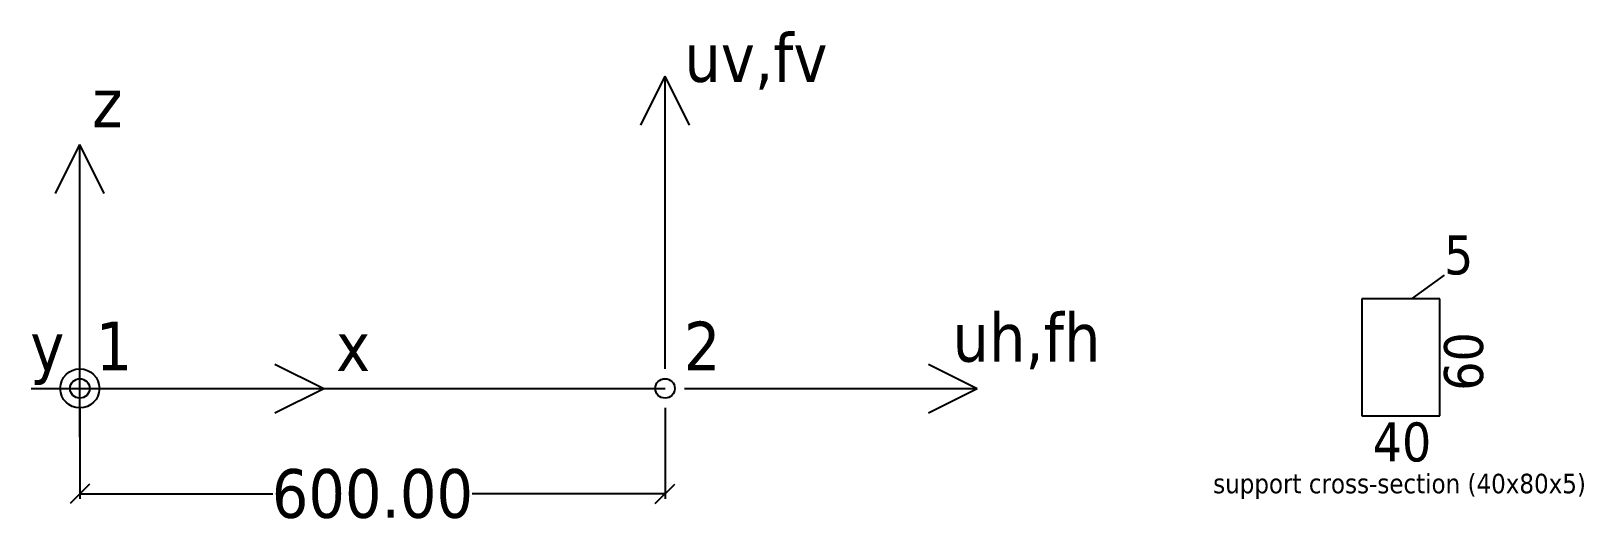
# Model space of a CAD drawing. Header units: millimetres. Extents: x -2146 to -554, y -1219 to -712.
import ezdxf

# ---------------------------------------------------------------- set-up
doc = ezdxf.new("R2010")
doc.units = ezdxf.units.MM
for name, color, linetype in [('dimensions', 7, 'Continuous'), ('points2', 140, 'Continuous'), ('specimen', 3, 'Continuous')]:
    doc.layers.add(name, color=color, linetype=linetype)
doc.styles.add('Note Text (ANSI)', font='tahoma.ttf')
doc.dimstyles.new('Default - mm (ANSI)', dxfattribs={"dimtxt": 50, "dimasz": 20, "dimexe": 5, "dimexo": 20, "dimgap": 0.8, "dimtad": 0, "dimzin": 4, "dimdsep": 46, "dimtxsty": 'Note Text (ANSI)', "dimblk": 'OBLIQUE', "dimcen": 0.09, "dimclrd": 256, "dimclre": 256, "dimclrt": 256, "dimadec": 1, "dimazin": 1, "dimtfac": 1, "dimtofl": 0, "dimtmove": 0, "dimatfit": 3, "dimldrblk": 'OBLIQUE', "dimfxl": 1, "dimtolj": 1, "dimtzin": 4, "dimlwd": -1, "dimlwe": -1, "dimarcsym": 0})

# ---------------------------------------------------------------- blocks, each defined once
blk = doc.blocks.new('_Oblique')
at = {"color": 0, "linetype": 'ByBlock', "lineweight": -2}
blk.add_line((-0.5, -0.5), (0.5, 0.5), dxfattribs=at)
blk = doc.blocks.new('*D22')
at = {"layer": 'Defpoints', "color": 0, "transparency": 16777216}
for p in [(-2095.6, -1078.5), (-1495.6, -1078.5), (-1495.6, -1186.6)]:
    blk.add_point(p, dxfattribs=at)
at = {"layer": 'dimensions', "transparency": 16777216}
for p, q in [((-2095.6, -1098.5), (-2095.6, -1191.6)), ((-1495.6, -1098.5), (-1495.6, -1191.6)), ((-2095.6, -1186.6), (-1897.8, -1186.6)), ((-1495.6, -1186.6), (-1693.4, -1186.6))]:
    blk.add_line(p, q, dxfattribs=at)
at = {"layer": 'dimensions', "transparency": 16777216, "xscale": 20, "yscale": 20, "zscale": 20, "rotation": 180}
blk.add_blockref('_Oblique', (-2095.6, -1186.6), dxfattribs=at)
at = {"layer": 'dimensions', "transparency": 16777216, "xscale": 20, "yscale": 20, "zscale": 20}
blk.add_blockref('_Oblique', (-1495.6, -1186.6), dxfattribs=at)
at = {"layer": 'dimensions', "transparency": 16777216, "insert": (-1795.6, -1186.6), "char_height": 50, "attachment_point": 5, "style": 'Note Text (ANSI)'}
blk.add_mtext('\\A1;600.00', dxfattribs=at)

msp = doc.modelspace()

# ---------------------------------------------------------------- linework, layer by layer
at = {"layer": 'dimensions'}
for p, q in [((-1520.6, -808.461), (-1495.6, -758.461)), ((-1495.6, -1058.461), (-1495.6, -758.461)), ((-1470.6, -808.461), (-1495.6, -758.461)), ((-696.999, -962.387), (-730.29, -986.438)), ((-1225.6, -1053.461), (-1175.6, -1078.461)), ((-1475.6, -1078.461), (-1175.6, -1078.461)), ((-1225.6, -1103.461), (-1175.6, -1078.461))]:
    msp.add_line(p, q, dxfattribs=at)
at = {"layer": 'points2'}
for p, q in [((-2120.6, -878.461), (-2095.6, -828.461)), ((-2070.6, -878.461), (-2095.6, -828.461)), ((-2095.6, -1128.461), (-2095.6, -828.461)), ((-1895.6, -1053.461), (-1845.6, -1078.461)), ((-2145.6, -1078.461), (-1845.6, -1078.461)), ((-1895.6, -1103.461), (-1845.6, -1078.461))]:
    msp.add_line(p, q, dxfattribs=at)
for centre, radius in [((-2095.6, -1078.461), 20), ((-2095.6, -1078.461), 10), ((-2095.6, -1078.461), 10), ((-1495.6, -1078.461), 10)]:
    msp.add_circle(centre, radius, dxfattribs=at)
at = {"layer": 'specimen'}
for p, q in [((-781.147, -986.438), (-781.147, -1106.438)), ((-701.147, -986.438), (-781.147, -986.438)), ((-701.147, -1106.438), (-701.147, -986.438)), ((-2095.6, -1078.461), (-1495.6, -1078.461)), ((-781.147, -1106.438), (-701.147, -1106.438))]:
    msp.add_line(p, q, dxfattribs=at)

# ---------------------------------------------------------------- texts
at = {"layer": 'dimensions', "attachment_point": 1, "style": 'Note Text (ANSI)'}
for s, width, gutter_width, insert, char_height in [('uv,fv', 112.87602, 1, (-1475.791, -714.158), 50), ('5', 213.27782, 2, (-696.999, -921.555), 40), ('uh,fh', 112.87602, 1, (-1200.853, -1000.981), 50), ('1', 63.54794, 1, (-2079.285, -1010.001), 50), ('1', 63.54794, 1, (-2079.285, -1010.001), 50), ('2', 63.54794, 1, (-1476.285, -1010.001), 50), ('40', 213.27782, 2, (-770.095, -1113.289), 40), ('\\pxqc;support cross-section (40x80x5)', 822.64557, 2, (-1153.923, -1165.953), 20)]:
    msp.add_mtext_dynamic_manual_height_columns(s, width=width, gutter_width=gutter_width, heights=[0], dxfattribs=dict(at, insert=insert, char_height=char_height))
at = {"layer": 'dimensions', "insert": (-697.017, -1080.81), "char_height": 40, "attachment_point": 1, "rotation": 90, "style": 'Note Text (ANSI)'}
msp.add_mtext_dynamic_manual_height_columns('60', width=213.27782, gutter_width=2, heights=[0], dxfattribs=at)
at = {"layer": 'points2', "char_height": 50, "attachment_point": 1, "style": 'Note Text (ANSI)'}
for s, insert in [('z', (-2082.864, -760.625)), ('y', (-2146.397, -1010.625)), ('x', (-1832.864, -1010.625))]:
    msp.add_mtext_dynamic_manual_height_columns(s, width=112.87602, gutter_width=1, heights=[0], dxfattribs=dict(at, insert=insert))

# ---------------------------------------------------------------- dimensions: what is measured, and where the dimension line sits
at = {"layer": 'dimensions'}
dim = msp.add_linear_dim(base=(-1495.6, -1186.633), p1=(-2095.6, -1078.461), p2=(-1495.6, -1078.461), dimstyle='Default - mm (ANSI)', dxfattribs=at)
dim.commit()
dim.dimension.update_dxf_attribs({"geometry": '*D22', "text_midpoint": (-1795.6, -1186.633)})

doc.saveas('drawing.dxf')
